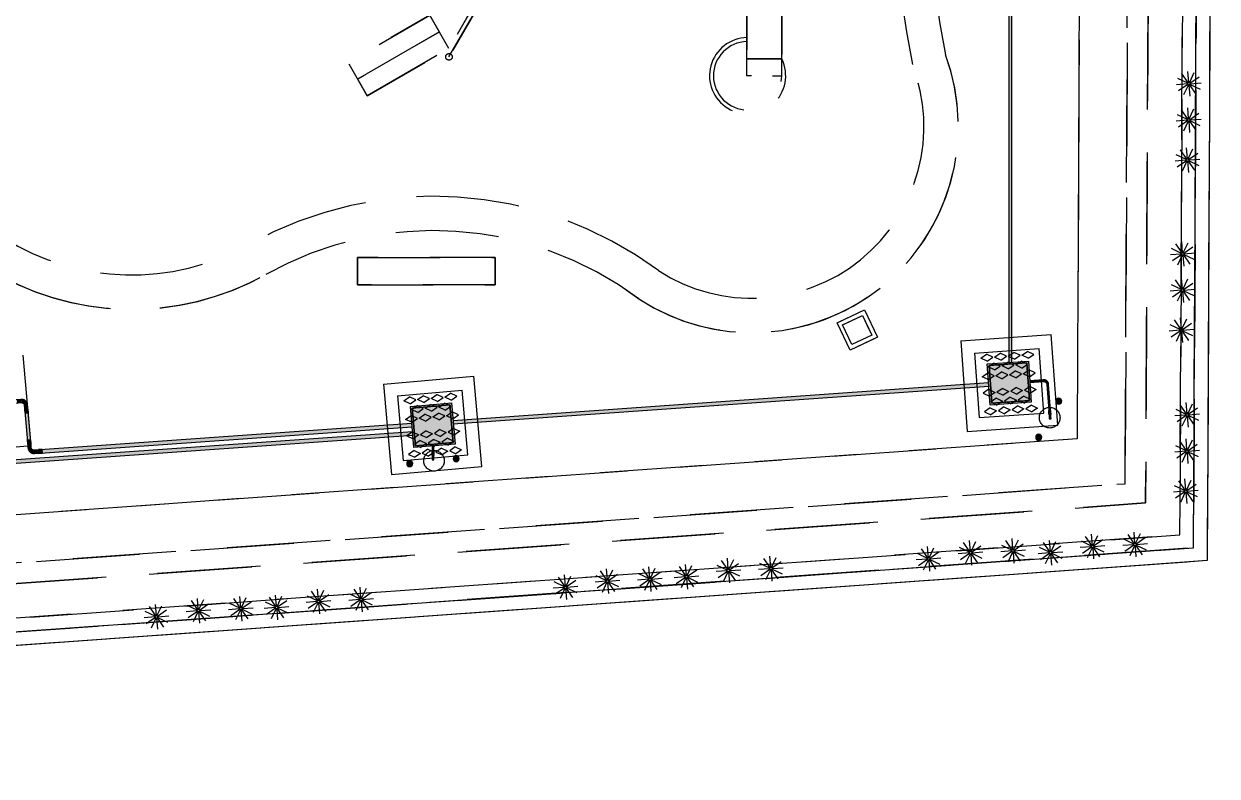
# Model space of a CAD drawing. Header units: metres. Extents: x 4 to 151, y -16 to 34.
# Drawn here: x 50.12 to 67.47, y 0 to 10.94 of the extents above; entities that cross this region are included whole.
import ezdxf

# ---------------------------------------------------------------- set-up
doc = ezdxf.new("R2010")
doc.units = ezdxf.units.M
doc.linetypes.add('IMPORT-_Tracejado pequeno', pattern=[2.25, 1.5, -0.75])
for name, color, linetype, lineweight in [('001_Dark_1 10', 7, 'Continuous', 9), ('A-ANNO-NOTE', 7, 'Continuous', 9), ('Dispositivos elétricos', 7, 'Continuous', 50), ('E-POWR-CNDT', 7, 'Continuous', 25), ('KIRYA - MOBILIÁRIO', 7, 'Continuous', 9), ('KIRYA - PAREDE', 7, 'Continuous', 35), ('KIRYA - PAREDE VISTA', 7, 'Continuous', 18), ('KIRYA - PISO', 7, 'Continuous', 9), ('VEGETAÇÃO', 7, 'Continuous', 9)]:
    doc.layers.add(name, color=color, linetype=linetype, lineweight=lineweight)
doc.layers.add('Base Revit Coremas_dwg', color=7, linetype='Continuous', lineweight=9, true_color=0x767676)

# ---------------------------------------------------------------- blocks, each defined once
blk = doc.blocks.new('Caixa de Passagem no Passeio - Caixa de Passagem no Passeio 2-8198666-PLANTA BAIXA - TÉRREO')
at = {"layer": 'Dispositivos elétricos', "lineweight": 25, "true_color": 0x82482d}
h = blk.add_hatch(color=27, dxfattribs=at)
h.paths.add_polyline_path([(-0.3, -0.3), (0.3, -0.3), (0.3, 0.3), (-0.3, 0.3), (-0.3, -0.3)])
h.paths.add_polyline_path([(-0.275, -0.275), (-0.275, 0.275), (0.275, 0.275), (0.275, -0.275), (-0.104, -0.275)])
at = {"layer": 'Dispositivos elétricos', "lineweight": 25, "true_color": 0x5a6266}
blk.add_hatch(color=251, dxfattribs=at).paths.add_polyline_path([(-0.275, -0.275), (0.275, -0.275), (0.275, 0.275), (-0.275, 0.275), (-0.275, -0.171)])
at = {"layer": 'Dispositivos elétricos', "color": 253, "lineweight": 25, "true_color": 0xababab}
for p, q in [((-0.3, -0.3), (-0.3, 0.3)), ((-0.3, 0.3), (0.3, 0.3)), ((-0.275, -0.275), (-0.275, 0.275)), ((-0.275, 0.275), (0.275, 0.275)), ((-0.275, 0.275), (-0.275, -0.275)), ((0.275, 0.275), (-0.275, 0.275)), ((0.275, 0.275), (0.275, -0.275)), ((0.275, -0.275), (0.275, 0.275)), ((0.3, 0.3), (0.3, -0.3)), ((0.3, -0.3), (-0.3, -0.3)), ((0.275, -0.275), (-0.275, -0.275)), ((-0.275, -0.275), (0.275, -0.275))]:
    blk.add_line(p, q, dxfattribs=at)
blk = doc.blocks.new('BEE - PVC Roscavel_Curvas - BEE - PVC Roscavel_Curvas-V8-PLANTA BAIXA - TÉRREO')
at = {"layer": 'E-POWR-CNDT', "true_color": 0x2c2c2c}
for points in [[(-0.127, 0.024), (-0.127, -0.024), (-0.065, -0.023), (-0.065, 0.024), (-0.127, 0.024)], [(-0.024, 0.127), (-0.023, 0.065), (0.024, 0.065), (0.023, 0.127), (-0.023, 0.127)]]:
    blk.add_hatch(color=250, dxfattribs=at).paths.add_polyline_path(points)
h = blk.add_hatch(color=250, dxfattribs=at)
h.paths.add_polyline_path([(-0.029, 0.044), (-0.043, 0.03), (-0.033, 0.038), (-0.03, 0.043)])
h.paths.add_polyline_path([(-0.065, 0.024), (-0.065, -0.024), (-0.036, -0.018), (-0.013, -0.007), (0.004, 0.01), (0.008, 0.016), (0.019, 0.038), (0.023, 0.065), (-0.024, 0.064), (-0.027, 0.047), (-0.037, 0.034), (-0.047, 0.028), (-0.065, 0.024)])
at = {"layer": 'E-POWR-CNDT', "color": 253, "true_color": 0xababab}
for p, q in [((-0.065, 0.024), (-0.153, 0.024)), ((-0.024, 0.153), (-0.024, 0.065)), ((0.024, 0.065), (0.024, 0.153)), ((-0.153, -0.024), (-0.065, -0.024))]:
    blk.add_line(p, q, dxfattribs=at)
at = {"layer": 'E-POWR-CNDT', "color": 253, "true_color": 0xababab, "flags": 128}
for points in [[(-0.065, -0.024), (-0.061, -0.024), (-0.058, -0.023), (-0.054, -0.023), (-0.051, -0.023), (-0.047, -0.022), (-0.044, -0.021), (-0.04, -0.02), (-0.037, -0.019), (-0.034, -0.018), (-0.03, -0.017), (-0.027, -0.015), (-0.024, -0.014), (-0.021, -0.012), (-0.018, -0.01), (-0.015, -0.008), (-0.012, -0.006), (-0.009, -0.004), (-0.007, -0.002), (-0.004, 0.001), (-0.001, 0.003), (0.001, 0.006), (0.003, 0.008), (0.006, 0.011), (0.008, 0.014), (0.01, 0.017), (0.011, 0.02), (0.013, 0.023), (0.015, 0.026), (0.016, 0.03), (0.018, 0.033), (0.019, 0.036), (0.02, 0.04), (0.021, 0.043), (0.022, 0.046), (0.022, 0.05), (0.023, 0.053), (0.023, 0.057), (0.024, 0.06), (0.024, 0.064), (0.024, 0.065)], [(-0.024, 0.065), (-0.024, 0.063), (-0.024, 0.062), (-0.024, 0.06), (-0.024, 0.058), (-0.025, 0.057), (-0.025, 0.055), (-0.025, 0.054), (-0.026, 0.052), (-0.026, 0.05), (-0.027, 0.049), (-0.028, 0.047), (-0.028, 0.046), (-0.029, 0.044), (-0.03, 0.043), (-0.031, 0.042), (-0.032, 0.04), (-0.033, 0.039), (-0.034, 0.038), (-0.035, 0.037), (-0.036, 0.035), (-0.037, 0.034), (-0.039, 0.033), (-0.04, 0.032), (-0.041, 0.031), (-0.043, 0.03), (-0.044, 0.029), (-0.046, 0.029), (-0.047, 0.028), (-0.049, 0.027), (-0.05, 0.027), (-0.052, 0.026), (-0.053, 0.025), (-0.055, 0.025), (-0.056, 0.025), (-0.058, 0.024), (-0.06, 0.024), (-0.061, 0.024), (-0.063, 0.024), (-0.065, 0.024), (-0.065, 0.024)]]:
    blk.add_lwpolyline(points, dxfattribs=at)
blk = doc.blocks.new('BEE - PVC Roscavel_Luva Para Conexão - BEE - PVC Roscavel_Luva Para Conexão-V10-PLANTA BAIXA - TÉRREO')
at = {"layer": 'E-POWR-CNDT', "true_color": 0x2c2c2c}
blk.add_hatch(color=250, dxfattribs=at).paths.add_polyline_path([(26.694, 5.28), (26.749, 5.285), (26.744, 5.338), (26.689, 5.333), (26.694, 5.281)])
at = {"layer": 'E-POWR-CNDT', "color": 253, "true_color": 0xababab}
for p, q in [((26.745, 5.338), (26.689, 5.333)), ((26.689, 5.333), (26.694, 5.28)), ((26.694, 5.28), (26.749, 5.285)), ((26.749, 5.285), (26.745, 5.338))]:
    blk.add_line(p, q, dxfattribs=at)
blk = doc.blocks.new('BEE - PVC Roscavel_Curvas - BEE - PVC Roscavel_Curvas-8201877-PLANTA BAIXA - TÉRREO')
at = {"layer": 'E-POWR-CNDT', "true_color": 0x2c2c2c}
for points in [[(-0.064, -0.024), (-0.064, 0.024), (-0.125, 0.023), (-0.125, -0.024), (-0.064, -0.024)], [(0.025, 0.064), (0.025, 0.125), (-0.022, 0.125), (-0.022, 0.064), (0.024, 0.064)]]:
    blk.add_hatch(color=250, dxfattribs=at).paths.add_polyline_path(points)
h = blk.add_hatch(color=250, dxfattribs=at)
h.paths.add_polyline_path([(0.025, 0.064), (-0.023, 0.064), (-0.029, 0.044), (-0.031, 0.041), (-0.045, 0.029), (-0.05, 0.027), (-0.064, 0.023), (-0.064, -0.024), (-0.035, -0.018), (-0.015, -0.008), (-0.009, -0.004), (0.003, 0.007), (0.008, 0.013), (0.02, 0.036), (0.025, 0.063)])
h.paths.add_polyline_path([(0.013, 0.041), (0.013, 0.041), (0.008, 0.033)])
at = {"layer": 'E-POWR-CNDT', "color": 253, "true_color": 0xababab}
for p, q in [((-0.064, 0.024), (-0.152, 0.024)), ((-0.021, 0.152), (-0.023, 0.064)), ((0.025, 0.064), (0.026, 0.151)), ((-0.152, -0.024), (-0.064, -0.024))]:
    blk.add_line(p, q, dxfattribs=at)
at = {"layer": 'E-POWR-CNDT', "color": 253, "true_color": 0xababab, "flags": 128}
for points in [[(-0.064, -0.024), (-0.06, -0.024), (-0.057, -0.023), (-0.053, -0.023), (-0.05, -0.023), (-0.046, -0.022), (-0.043, -0.021), (-0.039, -0.02), (-0.036, -0.019), (-0.033, -0.018), (-0.029, -0.017), (-0.026, -0.015), (-0.023, -0.014), (-0.02, -0.012), (-0.017, -0.01), (-0.014, -0.008), (-0.011, -0.006), (-0.008, -0.004), (-0.005, -0.002), (-0.003, 0.001), (0, 0.003), (0.002, 0.006), (0.004, 0.008), (0.007, 0.011), (0.009, 0.014), (0.011, 0.017), (0.013, 0.02), (0.014, 0.023), (0.016, 0.026), (0.017, 0.03), (0.019, 0.033), (0.02, 0.036), (0.021, 0.04), (0.022, 0.043), (0.023, 0.046), (0.023, 0.05), (0.024, 0.053), (0.024, 0.057), (0.025, 0.06), (0.025, 0.064)], [(-0.023, 0.064), (-0.023, 0.063), (-0.023, 0.061), (-0.023, 0.059), (-0.023, 0.058), (-0.024, 0.056), (-0.024, 0.055), (-0.024, 0.053), (-0.025, 0.051), (-0.026, 0.05), (-0.026, 0.048), (-0.027, 0.047), (-0.028, 0.045), (-0.028, 0.044), (-0.029, 0.042), (-0.03, 0.041), (-0.031, 0.04), (-0.032, 0.038), (-0.033, 0.037), (-0.034, 0.036), (-0.036, 0.035), (-0.037, 0.034), (-0.038, 0.033), (-0.039, 0.032), (-0.041, 0.031), (-0.042, 0.03), (-0.044, 0.029), (-0.045, 0.028), (-0.047, 0.028), (-0.048, 0.027), (-0.05, 0.026), (-0.051, 0.026), (-0.053, 0.025), (-0.054, 0.025), (-0.056, 0.024), (-0.058, 0.024), (-0.059, 0.024), (-0.061, 0.024), (-0.063, 0.024), (-0.064, 0.024)]]:
    blk.add_lwpolyline(points, dxfattribs=at)
blk = doc.blocks.new('BEE - PVC Roscavel_Luva Para Conexão - BEE - PVC Roscavel_Luva Para Conexão-V11-PLANTA BAIXA - TÉRREO')
at = {"layer": 'E-POWR-CNDT', "true_color": 0x2c2c2c}
blk.add_hatch(color=250, dxfattribs=at).paths.add_polyline_path([(26.898, 4.693), (26.951, 4.697), (26.947, 4.753), (26.894, 4.749), (26.898, 4.694)])
at = {"layer": 'E-POWR-CNDT', "color": 253, "true_color": 0xababab}
for p, q in [((26.947, 4.753), (26.894, 4.749)), ((26.894, 4.749), (26.898, 4.693)), ((26.898, 4.693), (26.951, 4.697)), ((26.951, 4.697), (26.947, 4.753))]:
    blk.add_line(p, q, dxfattribs=at)
blk = doc.blocks.new('PVC Corrugado Amarelo_Caixa de Octogonal 4x4 - PVC Corrugado Amarelo_Caixa de Octogonal 4x4-2829200-PLANTA BAIXA - TÉRREO')
at = {"layer": 'Dispositivos elétricos', "lineweight": 25, "true_color": 0xffff00}
h = blk.add_hatch(color=2, dxfattribs=at)
h.paths.add_polyline_path([(0, -0.043), (0.015, -0.041), (0.024, -0.036), (0.031, -0.031), (0.038, -0.022), (0.042, -0.009), (0.044, 0), (0.041, 0.015), (0.036, 0.024), (0.031, 0.031), (0.021, 0.038), (0.009, 0.042), (-0.003, 0.043), (-0.011, 0.042), (-0.025, 0.035), (-0.031, 0.03), (-0.038, 0.022), (-0.042, 0.008), (-0.043, 0), (-0.041, -0.015), (-0.036, -0.024), (-0.028, -0.033), (-0.022, -0.038), (-0.008, -0.042), (-0.003, -0.043)])
h.paths.add_polyline_path([(0.003, -0.036), (-0.015, -0.035), (-0.036, -0.014), (-0.035, 0.015), (-0.015, 0.036), (0.015, 0.036), (0.036, 0.015), (0.036, -0.015), (0.014, -0.036), (0.006, -0.036)])
blk.add_hatch(color=2, dxfattribs=at).paths.add_polyline_path([(0.015, -0.036), (0.036, -0.015), (0.036, 0.015), (0.015, 0.036), (-0.015, 0.036), (-0.036, 0.015), (-0.036, -0.015), (-0.015, -0.036)])
at = {"layer": 'Dispositivos elétricos', "color": 253, "lineweight": 25, "true_color": 0xababab}
for p, q in [((-0.015, 0.036), (-0.036, 0.015)), ((-0.036, 0.015), (-0.036, -0.015)), ((0.015, 0.036), (-0.015, 0.036)), ((0.036, 0.015), (0.015, 0.036)), ((0.036, -0.015), (0.036, 0.015)), ((-0.036, -0.015), (-0.015, -0.036)), ((-0.015, -0.036), (0.015, -0.036)), ((0.015, -0.036), (0.036, -0.015))]:
    blk.add_line(p, q, dxfattribs=at)
for start, end in [(360, 180), (180, 360)]:
    blk.add_arc((0, 0), 0.0435, start, end, dxfattribs=at)
blk = doc.blocks.new('ELE_PRAÇA_COREMAS_rvt-1-PLANTA BAIXA - TÉRREO')
at = {"layer": 'E-POWR-CNDT', "lineweight": 5, "true_color": 0xbcbcbc}
for points in [[(41.002, 6.017), (41.026, 6.019), (41.025, 12.763), (41.002, 12.763), (41.002, 6.038)], [(41.026, 6.019), (41.049, 6.021), (41.048, 12.763), (41.026, 12.763), (41.026, 6.038)], [(32.924, 5.147), (40.71, 5.697), (40.708, 5.72), (32.922, 5.169), (32.924, 5.147)], [(32.926, 5.123), (40.712, 5.673), (40.71, 5.696), (32.924, 5.146), (32.926, 5.124)], [(26.732, 4.888), (26.756, 4.89), (26.721, 5.283), (26.698, 5.281), (26.732, 4.888)], [(26.756, 4.89), (26.78, 4.892), (26.744, 5.285), (26.722, 5.283), (26.752, 4.935)], [(26.949, 4.725), (32.325, 5.105), (32.323, 5.128), (26.948, 4.747), (26.949, 4.73)], [(26.951, 4.701), (32.327, 5.081), (32.325, 5.104), (26.949, 4.725), (26.951, 4.701)], [(21.343, 4.206), (32.336, 4.982), (32.334, 5.006), (21.341, 4.229), (21.343, 4.207)], [(21.345, 4.182), (32.338, 4.959), (32.336, 4.982), (21.343, 4.206), (21.345, 4.182)]]:
    blk.add_hatch(color=9, dxfattribs=at).paths.add_polyline_path(points)
at = {"layer": 'E-POWR-CNDT', "lineweight": 5, "true_color": 0xffd4ab}
for points in [[(41.309, 5.738), (41.505, 5.752), (41.504, 5.765), (41.308, 5.75), (41.308, 5.74)], [(41.309, 5.726), (41.505, 5.74), (41.505, 5.752), (41.309, 5.738), (41.309, 5.726)], [(41.557, 5.696), (41.582, 5.697), (41.575, 5.725), (41.557, 5.747), (41.533, 5.761), (41.505, 5.764), (41.506, 5.74), (41.525, 5.737), (41.541, 5.728), (41.552, 5.714), (41.557, 5.696)], [(41.584, 5.318), (41.596, 5.319), (41.57, 5.696), (41.557, 5.695), (41.584, 5.318)], [(41.596, 5.319), (41.609, 5.319), (41.582, 5.696), (41.57, 5.695), (41.589, 5.417)], [(41.588, 5.261), (41.591, 5.268), (41.596, 5.27), (41.6, 5.27), (41.596, 5.318), (41.584, 5.317), (41.588, 5.261)], [(41.592, 5.197), (41.605, 5.199), (41.6, 5.27), (41.593, 5.268), (41.591, 5.266), (41.59, 5.262), (41.588, 5.26), (41.589, 5.254), (41.591, 5.217), (41.592, 5.197)], [(41.612, 5.263), (41.611, 5.279), (41.607, 5.318), (41.596, 5.317), (41.601, 5.27), (41.606, 5.269), (41.611, 5.265), (41.612, 5.263)], [(41.605, 5.198), (41.617, 5.199), (41.613, 5.255), (41.612, 5.262), (41.61, 5.265), (41.608, 5.267), (41.605, 5.269), (41.6, 5.27), (41.605, 5.198)], [(32.618, 4.724), (32.631, 4.724), (32.631, 4.802), (32.618, 4.801), (32.618, 4.778)], [(32.618, 4.667), (32.622, 4.674), (32.627, 4.675), (32.631, 4.676), (32.631, 4.723), (32.618, 4.723), (32.618, 4.667)], [(32.634, 4.724), (32.643, 4.724), (32.643, 4.803), (32.631, 4.802), (32.631, 4.724), (32.634, 4.724)], [(32.643, 4.667), (32.643, 4.684), (32.643, 4.723), (32.631, 4.723), (32.631, 4.675), (32.637, 4.674), (32.641, 4.669), (32.643, 4.667)], [(32.622, 4.603), (32.631, 4.603), (32.631, 4.675), (32.624, 4.674), (32.622, 4.672), (32.62, 4.667), (32.618, 4.666), (32.619, 4.66), (32.618, 4.623), (32.619, 4.603), (32.621, 4.603)], [(32.639, 4.603), (32.643, 4.603), (32.643, 4.66), (32.643, 4.666), (32.643, 4.666), (32.64, 4.67), (32.638, 4.672), (32.637, 4.674), (32.631, 4.675), (32.631, 4.603), (32.637, 4.603)]]:
    blk.add_hatch(color=41, dxfattribs=at).paths.add_polyline_path(points)
h = blk.add_hatch(color=41, dxfattribs=at)
h.paths.add_polyline_path([(41.588, 5.26), (41.591, 5.263), (41.59, 5.264), (41.589, 5.261)])
h.paths.add_polyline_path([(41.611, 5.265), (41.607, 5.268), (41.609, 5.266), (41.61, 5.265)])
h = blk.add_hatch(color=41, dxfattribs=at)
h.paths.add_polyline_path([(32.619, 4.666), (32.621, 4.669), (32.621, 4.67), (32.619, 4.667)])
h.paths.add_polyline_path([(32.641, 4.669), (32.637, 4.673), (32.639, 4.67), (32.64, 4.67)])
at = {"layer": 'A-ANNO-NOTE', "color": 253, "lineweight": 25, "true_color": 0xababab}
for p, q in [((40.305, 6.329), (41.621, 6.422)), ((41.714, 5.105), (41.621, 6.422)), ((40.305, 6.329), (40.397, 5.012)), ((26.789, 4.807), (26.673, 6.122)), ((40.506, 6.154), (41.446, 6.22)), ((40.506, 6.154), (40.573, 5.214)), ((40.596, 6.08), (40.679, 6.136)), ((40.686, 6.036), (40.596, 6.08)), ((40.769, 6.092), (40.679, 6.136)), ((40.686, 6.036), (40.769, 6.092)), ((40.795, 6.094), (40.878, 6.15)), ((40.885, 6.05), (40.795, 6.094)), ((40.968, 6.106), (40.878, 6.15)), ((40.885, 6.05), (40.968, 6.106)), ((40.995, 6.108), (41.078, 6.164)), ((41.085, 6.065), (40.995, 6.108)), ((41.168, 6.121), (41.078, 6.164)), ((41.085, 6.065), (41.168, 6.121)), ((41.194, 6.122), (41.277, 6.178)), ((41.284, 6.079), (41.194, 6.122)), ((41.367, 6.135), (41.277, 6.178)), ((41.284, 6.079), (41.367, 6.135)), ((41.512, 5.28), (41.446, 6.22)), ((40.704, 5.952), (40.787, 6.008)), ((40.794, 5.908), (40.704, 5.952)), ((40.877, 5.964), (40.787, 6.008)), ((40.794, 5.908), (40.877, 5.964)), ((40.905, 5.966), (40.988, 6.022)), ((40.995, 5.922), (40.905, 5.966)), ((41.078, 5.978), (40.988, 6.022)), ((40.995, 5.922), (41.078, 5.978)), ((41.104, 5.98), (41.187, 6.036)), ((41.194, 5.936), (41.104, 5.98)), ((41.277, 5.992), (41.187, 6.036)), ((41.194, 5.936), (41.277, 5.992)), ((41.213, 5.853), (41.296, 5.909)), ((41.386, 5.865), (41.296, 5.909)), ((31.911, 5.703), (33.226, 5.818)), ((33.341, 4.503), (33.226, 5.818)), ((40.615, 5.81), (40.698, 5.866)), ((40.705, 5.767), (40.615, 5.81)), ((40.788, 5.823), (40.698, 5.866)), ((40.705, 5.767), (40.788, 5.823)), ((40.814, 5.824), (40.897, 5.88)), ((40.904, 5.781), (40.814, 5.824)), ((40.987, 5.837), (40.897, 5.88)), ((40.904, 5.781), (40.987, 5.837)), ((41.014, 5.839), (41.097, 5.895)), ((41.104, 5.795), (41.014, 5.839)), ((41.187, 5.851), (41.097, 5.895)), ((41.104, 5.795), (41.187, 5.851)), ((41.303, 5.809), (41.213, 5.853)), ((41.303, 5.809), (41.386, 5.865)), ((31.911, 5.703), (32.026, 4.388)), ((32.116, 5.531), (33.055, 5.613)), ((32.805, 5.511), (32.887, 5.568)), ((32.977, 5.526), (32.887, 5.568)), ((33.137, 4.674), (33.055, 5.613)), ((40.715, 5.626), (40.632, 5.57)), ((40.632, 5.57), (40.722, 5.526)), ((40.715, 5.626), (40.805, 5.582)), ((40.805, 5.582), (40.722, 5.526)), ((40.914, 5.64), (40.831, 5.584)), ((40.831, 5.584), (40.921, 5.54)), ((40.914, 5.64), (41.004, 5.596)), ((41.004, 5.596), (40.921, 5.54)), ((41.114, 5.654), (41.031, 5.598)), ((41.031, 5.598), (41.121, 5.554)), ((41.114, 5.654), (41.204, 5.61)), ((41.204, 5.61), (41.121, 5.554)), ((41.313, 5.668), (41.23, 5.612)), ((41.23, 5.612), (41.32, 5.568)), ((41.313, 5.668), (41.403, 5.624)), ((41.403, 5.624), (41.32, 5.568)), ((32.116, 5.531), (32.198, 4.592)), ((32.207, 5.459), (32.289, 5.516)), ((32.298, 5.416), (32.207, 5.459)), ((32.379, 5.474), (32.289, 5.516)), ((32.298, 5.416), (32.379, 5.474)), ((32.317, 5.332), (32.399, 5.389)), ((32.489, 5.347), (32.399, 5.389)), ((32.406, 5.476), (32.488, 5.533)), ((32.497, 5.434), (32.406, 5.476)), ((32.579, 5.491), (32.488, 5.533)), ((32.497, 5.434), (32.579, 5.491)), ((32.518, 5.35), (32.6, 5.407)), ((32.69, 5.365), (32.6, 5.407)), ((32.605, 5.493), (32.687, 5.551)), ((32.696, 5.451), (32.605, 5.493)), ((32.778, 5.508), (32.687, 5.551)), ((32.696, 5.451), (32.778, 5.508)), ((32.717, 5.367), (32.799, 5.424)), ((32.889, 5.382), (32.799, 5.424)), ((32.895, 5.469), (32.805, 5.511)), ((32.807, 5.325), (32.889, 5.382)), ((32.895, 5.469), (32.977, 5.526)), ((40.823, 5.498), (40.74, 5.442)), ((40.74, 5.442), (40.83, 5.398)), ((40.823, 5.498), (40.913, 5.454)), ((40.913, 5.454), (40.83, 5.398)), ((41.024, 5.512), (40.941, 5.456)), ((40.941, 5.456), (41.031, 5.413)), ((41.024, 5.512), (41.114, 5.469)), ((41.114, 5.469), (41.031, 5.413)), ((41.133, 5.384), (41.05, 5.328)), ((41.133, 5.384), (41.223, 5.34)), ((41.223, 5.526), (41.14, 5.47)), ((41.14, 5.47), (41.23, 5.427)), ((41.223, 5.526), (41.313, 5.483)), ((41.313, 5.483), (41.23, 5.427)), ((41.332, 5.398), (41.25, 5.342)), ((41.332, 5.398), (41.422, 5.354)), ((32.23, 5.189), (32.312, 5.246)), ((32.403, 5.204), (32.312, 5.246)), ((32.408, 5.29), (32.317, 5.332)), ((32.408, 5.29), (32.489, 5.347)), ((32.43, 5.207), (32.512, 5.264)), ((32.52, 5.164), (32.43, 5.207)), ((32.602, 5.222), (32.512, 5.264)), ((32.608, 5.307), (32.518, 5.35)), ((32.52, 5.164), (32.602, 5.222)), ((32.608, 5.307), (32.69, 5.365)), ((32.629, 5.224), (32.711, 5.281)), ((32.72, 5.182), (32.629, 5.224)), ((32.802, 5.239), (32.711, 5.281)), ((32.807, 5.325), (32.717, 5.367)), ((32.72, 5.182), (32.802, 5.239)), ((32.828, 5.241), (32.91, 5.299)), ((32.919, 5.199), (32.828, 5.241)), ((33.001, 5.256), (32.91, 5.299)), ((32.919, 5.199), (33.001, 5.256)), ((40.573, 5.214), (41.512, 5.28)), ((40.734, 5.356), (40.651, 5.3)), ((40.651, 5.3), (40.741, 5.256)), ((40.734, 5.356), (40.824, 5.312)), ((40.824, 5.312), (40.741, 5.256)), ((40.933, 5.37), (40.851, 5.314)), ((40.851, 5.314), (40.94, 5.27)), ((40.933, 5.37), (41.023, 5.326)), ((41.023, 5.326), (40.94, 5.27)), ((41.05, 5.328), (41.14, 5.284)), ((41.223, 5.34), (41.14, 5.284)), ((41.25, 5.342), (41.339, 5.298)), ((41.422, 5.354), (41.339, 5.298)), ((32.321, 5.147), (32.23, 5.189)), ((32.321, 5.147), (32.403, 5.204)), ((32.732, 5.041), (32.65, 4.984)), ((32.732, 5.041), (32.823, 4.999)), ((32.931, 5.058), (32.849, 5.001)), ((32.931, 5.058), (33.022, 5.016)), ((40.397, 5.012), (41.714, 5.105)), ((32.333, 5.006), (32.252, 4.949)), ((32.252, 4.949), (32.342, 4.906)), ((32.333, 5.006), (32.424, 4.964)), ((32.424, 4.964), (32.342, 4.906)), ((32.443, 4.88), (32.361, 4.823)), ((32.443, 4.88), (32.534, 4.838)), ((32.533, 5.023), (32.451, 4.966)), ((32.451, 4.966), (32.541, 4.924)), ((32.533, 5.023), (32.623, 4.981)), ((32.623, 4.981), (32.541, 4.924)), ((32.644, 4.898), (32.562, 4.841)), ((32.644, 4.898), (32.735, 4.856)), ((32.65, 4.984), (32.741, 4.941)), ((32.823, 4.999), (32.741, 4.941)), ((32.843, 4.915), (32.761, 4.858)), ((32.843, 4.915), (32.934, 4.873)), ((32.849, 5.001), (32.94, 4.959)), ((32.934, 4.873), (32.852, 4.816)), ((33.022, 5.016), (32.94, 4.959)), ((25.474, 4.692), (26.789, 4.807)), ((32.357, 4.737), (32.275, 4.679)), ((32.357, 4.737), (32.448, 4.694)), ((32.361, 4.823), (32.452, 4.781)), ((32.448, 4.694), (32.366, 4.637)), ((32.534, 4.838), (32.452, 4.781)), ((32.556, 4.754), (32.474, 4.697)), ((32.474, 4.697), (32.565, 4.654)), ((32.556, 4.754), (32.647, 4.712)), ((32.562, 4.841), (32.653, 4.798)), ((32.647, 4.712), (32.565, 4.654)), ((32.735, 4.856), (32.653, 4.798)), ((32.755, 4.771), (32.674, 4.714)), ((32.674, 4.714), (32.764, 4.672)), ((32.755, 4.771), (32.846, 4.729)), ((32.761, 4.858), (32.852, 4.816)), ((32.846, 4.729), (32.764, 4.672)), ((32.955, 4.789), (32.873, 4.732)), ((32.873, 4.732), (32.963, 4.689)), ((32.955, 4.789), (33.045, 4.747)), ((33.045, 4.747), (32.963, 4.689)), ((32.198, 4.592), (33.137, 4.674)), ((32.275, 4.679), (32.366, 4.637)), ((32.026, 4.388), (33.341, 4.503))]:
    blk.add_line(p, q, dxfattribs=at)
at = {"layer": 'E-POWR-CNDT', "color": 21, "true_color": 0xffabab}
for p, q in [((41.002, 12.763), (41.002, 6.017)), ((41.049, 6.021), (41.049, 12.763)), ((40.708, 5.72), (32.922, 5.17)), ((32.926, 5.123), (40.712, 5.672)), ((26.696, 5.307), (26.735, 4.861)), ((26.782, 4.865), (26.743, 5.311)), ((32.323, 5.128), (26.921, 4.747)), ((26.924, 4.699), (32.327, 5.081)), ((32.334, 5.006), (21.341, 4.23)), ((21.345, 4.182), (32.338, 4.958))]:
    blk.add_line(p, q, dxfattribs=at)
at = {"layer": 'E-POWR-CNDT', "color": 253, "true_color": 0xababab}
for p, q in [((41.504, 5.765), (41.308, 5.751)), ((41.309, 5.726), (41.505, 5.74)), ((41.505, 5.765), (41.504, 5.765)), ((41.505, 5.74), (41.506, 5.74)), ((41.557, 5.696), (41.557, 5.695)), ((41.557, 5.695), (41.584, 5.318)), ((41.582, 5.697), (41.582, 5.698)), ((41.609, 5.319), (41.582, 5.697)), ((41.584, 5.318), (41.584, 5.317)), ((41.609, 5.318), (41.609, 5.319)), ((41.592, 5.197), (41.592, 5.196)), ((41.592, 5.196), (41.605, 5.197)), ((41.605, 5.197), (41.617, 5.198)), ((41.617, 5.198), (41.617, 5.199)), ((32.618, 4.801), (32.618, 4.724)), ((32.618, 4.724), (32.618, 4.723)), ((32.643, 4.724), (32.643, 4.803)), ((32.643, 4.723), (32.643, 4.724)), ((32.618, 4.603), (32.618, 4.602)), ((32.618, 4.602), (32.631, 4.602)), ((32.631, 4.602), (32.643, 4.602)), ((32.643, 4.602), (32.643, 4.603))]:
    blk.add_line(p, q, dxfattribs=at)
at = {"layer": 'E-POWR-CNDT', "color": 253, "true_color": 0xababab, "flags": 128}
for points in [[(41.582, 5.698), (41.582, 5.7), (41.581, 5.703), (41.581, 5.706), (41.58, 5.709), (41.58, 5.712), (41.579, 5.715), (41.578, 5.717), (41.577, 5.72), (41.576, 5.723), (41.574, 5.725), (41.573, 5.728), (41.572, 5.73), (41.57, 5.733), (41.568, 5.735), (41.567, 5.737), (41.565, 5.74), (41.563, 5.742), (41.561, 5.744), (41.559, 5.746), (41.556, 5.748), (41.554, 5.75), (41.552, 5.751), (41.549, 5.753), (41.547, 5.755), (41.545, 5.756), (41.542, 5.757), (41.539, 5.759), (41.537, 5.76), (41.534, 5.761), (41.531, 5.762), (41.528, 5.762), (41.526, 5.763), (41.523, 5.764), (41.52, 5.764), (41.517, 5.765), (41.514, 5.765), (41.511, 5.765), (41.508, 5.765), (41.505, 5.765), (41.505, 5.765)], [(41.506, 5.74), (41.508, 5.74), (41.51, 5.74), (41.512, 5.74), (41.514, 5.74), (41.516, 5.74), (41.518, 5.739), (41.52, 5.739), (41.521, 5.738), (41.523, 5.738), (41.525, 5.737), (41.527, 5.737), (41.529, 5.736), (41.53, 5.735), (41.532, 5.734), (41.534, 5.733), (41.535, 5.732), (41.537, 5.731), (41.538, 5.73), (41.54, 5.729), (41.541, 5.728), (41.543, 5.727), (41.544, 5.725), (41.545, 5.724), (41.547, 5.722), (41.548, 5.721), (41.549, 5.719), (41.55, 5.718), (41.551, 5.716), (41.552, 5.714), (41.553, 5.713), (41.553, 5.711), (41.554, 5.709), (41.555, 5.707), (41.555, 5.706), (41.556, 5.704), (41.556, 5.702), (41.557, 5.7), (41.557, 5.698), (41.557, 5.696), (41.557, 5.696)], [(41.588, 5.258), (41.588, 5.258), (41.588, 5.259), (41.588, 5.259), (41.588, 5.26), (41.588, 5.261), (41.588, 5.262), (41.588, 5.263), (41.588, 5.264), (41.588, 5.265), (41.587, 5.266), (41.587, 5.267), (41.587, 5.269), (41.587, 5.27), (41.587, 5.272), (41.587, 5.273), (41.587, 5.275), (41.587, 5.277), (41.587, 5.279), (41.586, 5.28), (41.586, 5.282), (41.586, 5.284), (41.586, 5.286), (41.586, 5.288), (41.586, 5.291), (41.586, 5.293), (41.585, 5.295), (41.585, 5.297), (41.585, 5.3), (41.585, 5.302), (41.585, 5.304), (41.585, 5.307), (41.584, 5.309), (41.584, 5.311), (41.584, 5.314), (41.584, 5.316), (41.584, 5.317)], [(41.588, 5.257), (41.588, 5.257), (41.588, 5.257), (41.588, 5.256), (41.588, 5.256), (41.588, 5.256), (41.588, 5.255), (41.588, 5.255), (41.588, 5.254), (41.588, 5.253), (41.588, 5.252), (41.588, 5.251), (41.589, 5.25), (41.589, 5.249), (41.589, 5.248), (41.589, 5.246), (41.589, 5.245), (41.589, 5.244), (41.589, 5.242), (41.589, 5.24), (41.589, 5.239), (41.589, 5.237), (41.59, 5.235), (41.59, 5.233), (41.59, 5.231), (41.59, 5.229), (41.59, 5.227), (41.59, 5.225), (41.59, 5.223), (41.591, 5.221), (41.591, 5.219), (41.591, 5.216), (41.591, 5.214), (41.591, 5.212), (41.591, 5.21), (41.592, 5.207), (41.592, 5.205), (41.592, 5.202), (41.592, 5.2), (41.592, 5.198), (41.592, 5.197)], [(41.609, 5.318), (41.609, 5.316), (41.609, 5.314), (41.609, 5.311), (41.609, 5.309), (41.61, 5.307), (41.61, 5.304), (41.61, 5.302), (41.61, 5.3), (41.61, 5.297), (41.61, 5.295), (41.611, 5.293), (41.611, 5.291), (41.611, 5.289), (41.611, 5.287), (41.611, 5.285), (41.611, 5.283), (41.611, 5.281), (41.612, 5.279), (41.612, 5.277), (41.612, 5.276), (41.612, 5.274), (41.612, 5.272), (41.612, 5.271), (41.612, 5.269), (41.612, 5.268), (41.612, 5.267), (41.613, 5.266), (41.613, 5.265), (41.613, 5.264), (41.613, 5.263), (41.613, 5.262), (41.613, 5.261)], [(41.617, 5.199), (41.617, 5.201), (41.617, 5.204), (41.617, 5.206), (41.617, 5.208), (41.616, 5.211), (41.616, 5.213), (41.616, 5.215), (41.616, 5.218), (41.616, 5.22), (41.616, 5.222), (41.615, 5.224), (41.615, 5.226), (41.615, 5.228), (41.615, 5.231), (41.615, 5.233), (41.615, 5.235), (41.615, 5.236), (41.614, 5.238), (41.614, 5.24), (41.614, 5.242), (41.614, 5.243), (41.614, 5.245), (41.614, 5.246), (41.614, 5.248), (41.614, 5.249), (41.614, 5.25), (41.614, 5.252), (41.613, 5.253), (41.613, 5.254), (41.613, 5.255), (41.613, 5.255), (41.613, 5.256), (41.613, 5.257), (41.613, 5.257), (41.613, 5.258), (41.613, 5.258), (41.613, 5.258), (41.613, 5.259), (41.613, 5.259), (41.613, 5.259)], [(32.618, 4.666), (32.618, 4.667), (32.618, 4.668), (32.618, 4.669), (32.618, 4.67), (32.618, 4.671), (32.618, 4.672), (32.618, 4.673), (32.618, 4.675), (32.618, 4.676), (32.618, 4.678), (32.618, 4.679), (32.618, 4.681), (32.618, 4.683), (32.618, 4.685), (32.618, 4.687), (32.618, 4.689), (32.618, 4.691), (32.618, 4.693), (32.618, 4.695), (32.618, 4.697), (32.618, 4.699), (32.618, 4.701), (32.618, 4.703), (32.618, 4.706), (32.618, 4.708), (32.618, 4.71), (32.618, 4.713), (32.618, 4.715), (32.618, 4.718), (32.618, 4.72), (32.618, 4.722), (32.618, 4.723)], [(32.643, 4.723), (32.643, 4.721), (32.643, 4.718), (32.643, 4.716), (32.643, 4.713), (32.643, 4.711), (32.643, 4.709), (32.643, 4.706), (32.643, 4.704), (32.643, 4.702), (32.643, 4.7), (32.643, 4.697), (32.643, 4.695), (32.643, 4.693), (32.643, 4.691), (32.643, 4.689), (32.643, 4.687), (32.643, 4.685), (32.643, 4.683), (32.643, 4.682), (32.643, 4.68), (32.643, 4.678), (32.643, 4.677), (32.643, 4.675), (32.643, 4.674), (32.643, 4.672), (32.643, 4.671), (32.643, 4.67), (32.643, 4.669), (32.643, 4.668), (32.643, 4.667), (32.643, 4.666), (32.643, 4.665)], [(32.618, 4.663), (32.618, 4.663), (32.618, 4.663), (32.618, 4.663), (32.618, 4.662), (32.618, 4.662), (32.618, 4.661), (32.618, 4.661), (32.618, 4.66), (32.618, 4.659), (32.618, 4.658), (32.618, 4.657), (32.618, 4.656), (32.618, 4.655), (32.618, 4.654), (32.618, 4.652), (32.618, 4.651), (32.618, 4.65), (32.618, 4.648), (32.618, 4.646), (32.618, 4.645), (32.618, 4.643), (32.618, 4.641), (32.618, 4.639), (32.618, 4.637), (32.618, 4.635), (32.618, 4.633), (32.618, 4.631), (32.618, 4.629), (32.618, 4.627), (32.618, 4.625), (32.618, 4.622), (32.618, 4.62), (32.618, 4.618), (32.618, 4.615), (32.618, 4.613), (32.618, 4.611), (32.618, 4.608), (32.618, 4.606), (32.618, 4.604), (32.618, 4.603)], [(32.643, 4.603), (32.643, 4.605), (32.643, 4.608), (32.643, 4.61), (32.643, 4.613), (32.643, 4.615), (32.643, 4.617), (32.643, 4.62), (32.643, 4.622), (32.643, 4.624), (32.643, 4.626), (32.643, 4.628), (32.643, 4.631), (32.643, 4.633), (32.643, 4.635), (32.643, 4.637), (32.643, 4.639), (32.643, 4.641), (32.643, 4.643), (32.643, 4.644), (32.643, 4.646), (32.643, 4.648), (32.643, 4.649), (32.643, 4.651), (32.643, 4.652), (32.643, 4.653), (32.643, 4.655), (32.643, 4.656), (32.643, 4.657), (32.643, 4.658), (32.643, 4.659), (32.643, 4.66), (32.643, 4.66), (32.643, 4.661), (32.643, 4.662), (32.643, 4.662), (32.643, 4.662), (32.643, 4.663), (32.643, 4.663), (32.643, 4.663), (32.643, 4.663)]]:
    blk.add_lwpolyline(points, dxfattribs=at)
at = {"layer": 'Dispositivos elétricos', "color": 253, "lineweight": 25, "true_color": 0xababab}
for p, rotation in [((41.009, 5.717), 4.037528961152227), ((32.626, 5.103), 5.000000000002109)]:
    blk.add_blockref('Caixa de Passagem no Passeio - Caixa de Passagem no Passeio 2-8198666-PLANTA BAIXA - TÉRREO', p, dxfattribs=dict(at, rotation=rotation))
for p in [(41.729, 5.453), (41.438, 4.928), (32.292, 4.546), (32.968, 4.617)]:
    blk.add_blockref('PVC Corrugado Amarelo_Caixa de Octogonal 4x4 - PVC Corrugado Amarelo_Caixa de Octogonal 4x4-2829200-PLANTA BAIXA - TÉRREO', p, dxfattribs=at)
at = {"layer": 'E-POWR-CNDT', "color": 253, "lineweight": 25, "true_color": 0xababab}
for name, p, rotation in [('BEE - PVC Roscavel_Curvas - BEE - PVC Roscavel_Curvas-V8-PLANTA BAIXA - TÉRREO', (26.706, 5.462), 94.99999999999832), ('BEE - PVC Roscavel_Luva Para Conexão - BEE - PVC Roscavel_Luva Para Conexão-V10-PLANTA BAIXA - TÉRREO', (53.478, 10.173), 180), ('BEE - PVC Roscavel_Curvas - BEE - PVC Roscavel_Curvas-8201877-PLANTA BAIXA - TÉRREO', (26.771, 4.712), 274.9999999999922)]:
    blk.add_blockref(name, p, dxfattribs=dict(at, rotation=rotation))
for name in ['BEE - PVC Roscavel_Luva Para Conexão - BEE - PVC Roscavel_Luva Para Conexão-V10-PLANTA BAIXA - TÉRREO', 'BEE - PVC Roscavel_Luva Para Conexão - BEE - PVC Roscavel_Luva Para Conexão-V11-PLANTA BAIXA - TÉRREO']:
    blk.add_blockref(name, (0, 0), dxfattribs=at)
blk = doc.blocks.new('Base Revit Coremas_dwg_A$C277F18F9-8225585-PLANTA BAIXA - TÉRREO')
at = {"layer": 'VEGETAÇÃO', "color": 254, "linetype": 'IMPORT-_Tracejado pequeno', "lineweight": 25, "true_color": 0xe3e3e3}
for p, q in [((0.18, 0.198), (0.18, 0.36)), ((0.162, 0.18), (0, 0.18)), ((0.164, 0.189), (0.024, 0.27)), ((0.171, 0.196), (0.09, 0.336)), ((0.189, 0.196), (0.27, 0.336)), ((0.196, 0.189), (0.336, 0.27)), ((0.198, 0.18), (0.36, 0.18)), ((0.164, 0.171), (0.024, 0.09)), ((0.171, 0.164), (0.09, 0.024)), ((0.18, 0.162), (0.18, 0)), ((0.189, 0.164), (0.27, 0.024)), ((0.196, 0.171), (0.336, 0.09))]:
    blk.add_line(p, q, dxfattribs=at)
blk.add_circle((0.18, 0.18), 0.018, dxfattribs=at)
blk = doc.blocks.new('Base Revit Coremas_dwg_A$C6DD851CF-8225586-PLANTA BAIXA - TÉRREO')
at = {"layer": 'VEGETAÇÃO', "color": 254, "linetype": 'IMPORT-_Tracejado pequeno', "lineweight": 25, "true_color": 0xe3e3e3}
for p, q in [((0.18, 0.198), (0.18, 0.36)), ((0.162, 0.18), (0, 0.18)), ((0.164, 0.189), (0.024, 0.27)), ((0.171, 0.196), (0.09, 0.336)), ((0.189, 0.196), (0.27, 0.336)), ((0.196, 0.189), (0.336, 0.27)), ((0.198, 0.18), (0.36, 0.18)), ((0.164, 0.171), (0.024, 0.09)), ((0.171, 0.164), (0.09, 0.024)), ((0.18, 0.162), (0.18, 0)), ((0.189, 0.164), (0.27, 0.024)), ((0.196, 0.171), (0.336, 0.09))]:
    blk.add_line(p, q, dxfattribs=at)
blk.add_circle((0.18, 0.18), 0.018, dxfattribs=at)
blk = doc.blocks.new('Base Revit Coremas_dwg_A$C7A191758-8225587-PLANTA BAIXA - TÉRREO')
at = {"layer": 'VEGETAÇÃO', "color": 254, "linetype": 'IMPORT-_Tracejado pequeno', "lineweight": 25, "true_color": 0xe3e3e3}
for p, q in [((0.18, 0.198), (0.18, 0.36)), ((0.162, 0.18), (0, 0.18)), ((0.164, 0.189), (0.024, 0.27)), ((0.171, 0.196), (0.09, 0.336)), ((0.189, 0.196), (0.27, 0.336)), ((0.196, 0.189), (0.336, 0.27)), ((0.198, 0.18), (0.36, 0.18)), ((0.164, 0.171), (0.024, 0.09)), ((0.171, 0.164), (0.09, 0.024)), ((0.18, 0.162), (0.18, 0)), ((0.189, 0.164), (0.27, 0.024)), ((0.196, 0.171), (0.336, 0.09))]:
    blk.add_line(p, q, dxfattribs=at)
blk.add_circle((0.18, 0.18), 0.018, dxfattribs=at)
blk = doc.blocks.new('Base Revit Coremas_dwg-8208185-PLANTA BAIXA - TÉRREO')
at = {"layer": '001_Dark_1 10', "color": 254, "linetype": 'IMPORT-_Tracejado pequeno', "lineweight": 25, "true_color": 0xe3e3e3, "flags": 128}
for points in [[(38.903, 6.781), (39.092, 6.384), (38.694, 6.195), (38.506, 6.593), (38.903, 6.781), (39.092, 6.384), (38.694, 6.195), (38.506, 6.593)], [(38.874, 6.7), (39.01, 6.413), (38.723, 6.277), (38.587, 6.564), (38.874, 6.7), (39.01, 6.413), (38.723, 6.277), (38.587, 6.564)]]:
    blk.add_lwpolyline(points, close=True, dxfattribs=at)
at = {"layer": 'KIRYA - MOBILIÁRIO', "color": 254, "linetype": 'IMPORT-_Tracejado pequeno', "lineweight": 25, "true_color": 0xe3e3e3, "flags": 128}
for points in [[(32.863, 10.584), (32.531, 11.159), (33.196, 11.159), (32.863, 10.584), (32.531, 11.159), (33.196, 11.159), (32.863, 10.584), (32.863, 10.429), (32.863, 10.584), (31.675, 9.897), (31.395, 10.381), (32.584, 11.068), (31.395, 10.381), (31.675, 9.897)], [(32.863, 10.462), (33.267, 11.161)], [(37.702, 10.187), (37.702, 11.092), (37.702, 10.187), (37.195, 10.187), (37.195, 11.092), (37.195, 10.187)], [(32.724, 10.826), (31.535, 10.139)], [(37.702, 10.433), (37.195, 10.433)]]:
    blk.add_lwpolyline(points, close=True, dxfattribs=at)
at = {"layer": 'KIRYA - MOBILIÁRIO', "color": 254, "linetype": 'IMPORT-_Tracejado pequeno', "lineweight": 25, "true_color": 0xe3e3e3}
blk.add_circle((32.863, 10.462), 0.0477, dxfattribs=at)
blk.add_circle((32.863, 10.462), 0.0477, dxfattribs=at)
for radius, end in [(0.554, 26.2614), (0.554, 26.2614), (0.497, 360), (0.497, 360)]:
    blk.add_arc((37.205, 10.187), radius, 90.9789, end, dxfattribs=at)
at = {"layer": 'KIRYA - PAREDE', "color": 254, "linetype": 'IMPORT-_Tracejado pequeno', "lineweight": 25, "true_color": 0xe3e3e3, "flags": 128}
blk.add_lwpolyline([(43.83, 32.29), (44.03, 32.289), (43.888, 3.135), (0.243, 0.017), (0.229, 0.217), (43.689, 3.321), (43.83, 32.29), (44.03, 32.289), (43.888, 3.135), (0.243, 0.017), (0.229, 0.217), (43.689, 3.321)], close=True, dxfattribs=at)
at = {"layer": 'KIRYA - PAREDE', "color": 254, "linetype": 'IMPORT-_Tracejado pequeno', "lineweight": 25, "true_color": 0xe3e3e3}
for centre in [(41.598, 5.213), (41.598, 5.213), (32.645, 4.587), (32.645, 4.587)]:
    blk.add_circle(centre, 0.15, dxfattribs=at)
at = {"layer": 'KIRYA - PAREDE VISTA', "color": 254, "linetype": 'IMPORT-_Tracejado pequeno', "lineweight": 25, "true_color": 0xe3e3e3, "flags": 128}
blk.add_lwpolyline([(31.535, 7.544), (31.535, 7.144), (33.535, 7.144), (33.535, 7.544), (31.535, 7.544), (33.535, 7.544), (33.535, 7.144), (31.535, 7.144)], close=True, dxfattribs=at)
at = {"layer": 'KIRYA - PISO', "color": 254, "linetype": 'IMPORT-_Tracejado pequeno', "lineweight": 25, "true_color": 0xe3e3e3, "flags": 128}
for points in [[(0, 0), (1.518, 12.105), (44.032, 32.61), (43.888, 3.135), (0, 0), (1.518, 12.105), (44.032, 32.61), (43.888, 3.135)], [(0.754, 4.407), (0.229, 0.217), (43.689, 3.321), (43.83, 32.29), (17.515, 19.599), (43.83, 32.29), (43.689, 3.321), (0.229, 0.217)], [(43.83, 32.29), (43.629, 31.971), (43.49, 3.508), (0.458, 0.434), (0.229, 0.217), (0.458, 0.434), (43.49, 3.508), (43.629, 31.971)], [(1.064, 4.469), (0.623, 0.947), (42.992, 3.973), (43.127, 31.618), (17.556, 19.285), (43.127, 31.618), (42.992, 3.973), (0.623, 0.947)], [(1.375, 4.531), (0.966, 1.272), (42.694, 4.253), (42.825, 31.139), (17.596, 18.971), (42.825, 31.139), (42.694, 4.253), (0.966, 1.272)], [(1.767, 2.031), (2.905, 11.109), (42.119, 30.022), (41.997, 4.905), (1.767, 2.031), (2.905, 11.109), (42.119, 30.022), (41.997, 4.905)]]:
    blk.add_lwpolyline(points, close=True, dxfattribs=at)
at = {"layer": 'KIRYA - PISO', "color": 254, "linetype": 'IMPORT-_Tracejado pequeno', "lineweight": 25, "true_color": 0xe3e3e3}
for centre, radius, start, end in [((59.523, 14.198), 20.29, 169.3415, 190.9242), ((59.523, 14.198), 20.29, 169.3415, 190.9242), ((59.523, 14.198), 19.79, 169.4557, 190.8014), ((59.523, 14.198), 19.79, 169.4557, 190.8014), ((59.523, 14.198), 19.79, 169.4557, 190.8014), ((59.523, 14.198), 19.79, 169.4557, 190.8014), ((28.254, 10.79), 4, 114.642, 299.3591), ((28.254, 10.79), 4, 114.642, 299.3591), ((28.254, 10.79), 4, 115.1199, 299.0853), ((28.254, 10.79), 4, 115.1199, 299.0853), ((28.254, 10.79), 3.5, 115.1457, 299.0687), ((28.254, 10.79), 3.5, 115.1457, 299.0687), ((37.269, 9.451), 3, 232.3643, 20.2512), ((37.269, 9.451), 3, 232.3643, 20.2512), ((37.269, 9.451), 3, 236.7342, 20.2512), ((37.269, 9.451), 3, 236.7342, 20.2512), ((37.269, 9.451), 2.5, 237.06, 21.1495), ((37.269, 9.451), 2.5, 237.06, 21.1495), ((32.64, 2.95), 5.484, 53.4049, 119.3202), ((32.64, 2.95), 5.484, 53.4049, 119.3202), ((32.64, 2.95), 4.984, 53.2342, 119.3321), ((32.64, 2.95), 4.984, 53.2342, 119.3321), ((32.64, 2.95), 4.984, 53.2342, 119.3321), ((32.64, 2.95), 4.984, 53.2342, 119.3321)]:
    blk.add_arc(centre, radius, start, end, dxfattribs=at)
at = {"rotation": 4.525618784365806}
for name, p in [('Base Revit Coremas_dwg_A$C7A191758-8225587-PLANTA BAIXA - TÉRREO', (43.456, 9.876)), ('Base Revit Coremas_dwg_A$C7A191758-8225587-PLANTA BAIXA - TÉRREO', (43.456, 9.876)), ('Base Revit Coremas_dwg_A$C6DD851CF-8225586-PLANTA BAIXA - TÉRREO', (43.453, 9.349)), ('Base Revit Coremas_dwg_A$C6DD851CF-8225586-PLANTA BAIXA - TÉRREO', (43.453, 9.349)), ('Base Revit Coremas_dwg_A$C277F18F9-8225585-PLANTA BAIXA - TÉRREO', (43.436, 8.767)), ('Base Revit Coremas_dwg_A$C277F18F9-8225585-PLANTA BAIXA - TÉRREO', (43.436, 8.767)), ('Base Revit Coremas_dwg_A$C7A191758-8225587-PLANTA BAIXA - TÉRREO', (43.367, 7.402)), ('Base Revit Coremas_dwg_A$C7A191758-8225587-PLANTA BAIXA - TÉRREO', (43.367, 7.402)), ('Base Revit Coremas_dwg_A$C6DD851CF-8225586-PLANTA BAIXA - TÉRREO', (43.364, 6.875)), ('Base Revit Coremas_dwg_A$C6DD851CF-8225586-PLANTA BAIXA - TÉRREO', (43.364, 6.875)), ('Base Revit Coremas_dwg_A$C277F18F9-8225585-PLANTA BAIXA - TÉRREO', (43.348, 6.293)), ('Base Revit Coremas_dwg_A$C277F18F9-8225585-PLANTA BAIXA - TÉRREO', (43.348, 6.293)), ('Base Revit Coremas_dwg_A$C7A191758-8225587-PLANTA BAIXA - TÉRREO', (43.432, 5.06)), ('Base Revit Coremas_dwg_A$C7A191758-8225587-PLANTA BAIXA - TÉRREO', (43.432, 5.06)), ('Base Revit Coremas_dwg_A$C6DD851CF-8225586-PLANTA BAIXA - TÉRREO', (43.429, 4.533)), ('Base Revit Coremas_dwg_A$C6DD851CF-8225586-PLANTA BAIXA - TÉRREO', (43.429, 4.533)), ('Base Revit Coremas_dwg_A$C277F18F9-8225585-PLANTA BAIXA - TÉRREO', (43.412, 3.951)), ('Base Revit Coremas_dwg_A$C277F18F9-8225585-PLANTA BAIXA - TÉRREO', (43.412, 3.951)), ('Base Revit Coremas_dwg_A$C7A191758-8225587-PLANTA BAIXA - TÉRREO', (40.899, 3.083)), ('Base Revit Coremas_dwg_A$C7A191758-8225587-PLANTA BAIXA - TÉRREO', (40.899, 3.083)), ('Base Revit Coremas_dwg_A$C6DD851CF-8225586-PLANTA BAIXA - TÉRREO', (42.056, 3.145)), ('Base Revit Coremas_dwg_A$C6DD851CF-8225586-PLANTA BAIXA - TÉRREO', (42.056, 3.145)), ('Base Revit Coremas_dwg_A$C7A191758-8225587-PLANTA BAIXA - TÉRREO', (42.673, 3.174)), ('Base Revit Coremas_dwg_A$C7A191758-8225587-PLANTA BAIXA - TÉRREO', (42.673, 3.174)), ('Base Revit Coremas_dwg_A$C277F18F9-8225585-PLANTA BAIXA - TÉRREO', (39.672, 2.966)), ('Base Revit Coremas_dwg_A$C277F18F9-8225585-PLANTA BAIXA - TÉRREO', (39.672, 2.966)), ('Base Revit Coremas_dwg_A$C6DD851CF-8225586-PLANTA BAIXA - TÉRREO', (40.282, 3.055)), ('Base Revit Coremas_dwg_A$C6DD851CF-8225586-PLANTA BAIXA - TÉRREO', (40.282, 3.055)), ('Base Revit Coremas_dwg_A$C277F18F9-8225585-PLANTA BAIXA - TÉRREO', (41.445, 3.056)), ('Base Revit Coremas_dwg_A$C277F18F9-8225585-PLANTA BAIXA - TÉRREO', (41.445, 3.056)), ('Base Revit Coremas_dwg_A$C6DD851CF-8225586-PLANTA BAIXA - TÉRREO', (36.761, 2.795)), ('Base Revit Coremas_dwg_A$C6DD851CF-8225586-PLANTA BAIXA - TÉRREO', (36.761, 2.795)), ('Base Revit Coremas_dwg_A$C7A191758-8225587-PLANTA BAIXA - TÉRREO', (37.379, 2.824)), ('Base Revit Coremas_dwg_A$C7A191758-8225587-PLANTA BAIXA - TÉRREO', (37.379, 2.824)), ('Base Revit Coremas_dwg_A$C6DD851CF-8225586-PLANTA BAIXA - TÉRREO', (35.002, 2.642)), ('Base Revit Coremas_dwg_A$C6DD851CF-8225586-PLANTA BAIXA - TÉRREO', (35.002, 2.642)), ('Base Revit Coremas_dwg_A$C7A191758-8225587-PLANTA BAIXA - TÉRREO', (35.62, 2.671)), ('Base Revit Coremas_dwg_A$C7A191758-8225587-PLANTA BAIXA - TÉRREO', (35.62, 2.671)), ('Base Revit Coremas_dwg_A$C277F18F9-8225585-PLANTA BAIXA - TÉRREO', (36.151, 2.706)), ('Base Revit Coremas_dwg_A$C277F18F9-8225585-PLANTA BAIXA - TÉRREO', (36.151, 2.706)), ('Base Revit Coremas_dwg_A$C277F18F9-8225585-PLANTA BAIXA - TÉRREO', (34.392, 2.553)), ('Base Revit Coremas_dwg_A$C277F18F9-8225585-PLANTA BAIXA - TÉRREO', (34.392, 2.553)), ('Base Revit Coremas_dwg_A$C7A191758-8225587-PLANTA BAIXA - TÉRREO', (29.672, 2.241)), ('Base Revit Coremas_dwg_A$C7A191758-8225587-PLANTA BAIXA - TÉRREO', (29.672, 2.241)), ('Base Revit Coremas_dwg_A$C277F18F9-8225585-PLANTA BAIXA - TÉRREO', (30.191, 2.259)), ('Base Revit Coremas_dwg_A$C277F18F9-8225585-PLANTA BAIXA - TÉRREO', (30.191, 2.259)), ('Base Revit Coremas_dwg_A$C6DD851CF-8225586-PLANTA BAIXA - TÉRREO', (30.801, 2.347)), ('Base Revit Coremas_dwg_A$C6DD851CF-8225586-PLANTA BAIXA - TÉRREO', (30.801, 2.347)), ('Base Revit Coremas_dwg_A$C7A191758-8225587-PLANTA BAIXA - TÉRREO', (31.419, 2.376)), ('Base Revit Coremas_dwg_A$C7A191758-8225587-PLANTA BAIXA - TÉRREO', (31.419, 2.376)), ('Base Revit Coremas_dwg_A$C277F18F9-8225585-PLANTA BAIXA - TÉRREO', (28.444, 2.123)), ('Base Revit Coremas_dwg_A$C277F18F9-8225585-PLANTA BAIXA - TÉRREO', (28.444, 2.123)), ('Base Revit Coremas_dwg_A$C6DD851CF-8225586-PLANTA BAIXA - TÉRREO', (29.054, 2.212)), ('Base Revit Coremas_dwg_A$C6DD851CF-8225586-PLANTA BAIXA - TÉRREO', (29.054, 2.212))]:
    blk.add_blockref(name, p, dxfattribs=at)

msp = doc.modelspace()

# ---------------------------------------------------------------- block references
at = {"lineweight": 5}
msp.add_blockref('ELE_PRAÇA_COREMAS_rvt-1-PLANTA BAIXA - TÉRREO', (23.434, 0), dxfattribs=at)
at = {"layer": 'Base Revit Coremas_dwg', "color": 254, "linetype": 'IMPORT-_Tracejado pequeno', "lineweight": 25, "true_color": 0xe3e3e3}
msp.add_blockref('Base Revit Coremas_dwg-8208185-PLANTA BAIXA - TÉRREO', (23.434, 0), dxfattribs=at)

doc.saveas('drawing.dxf')
